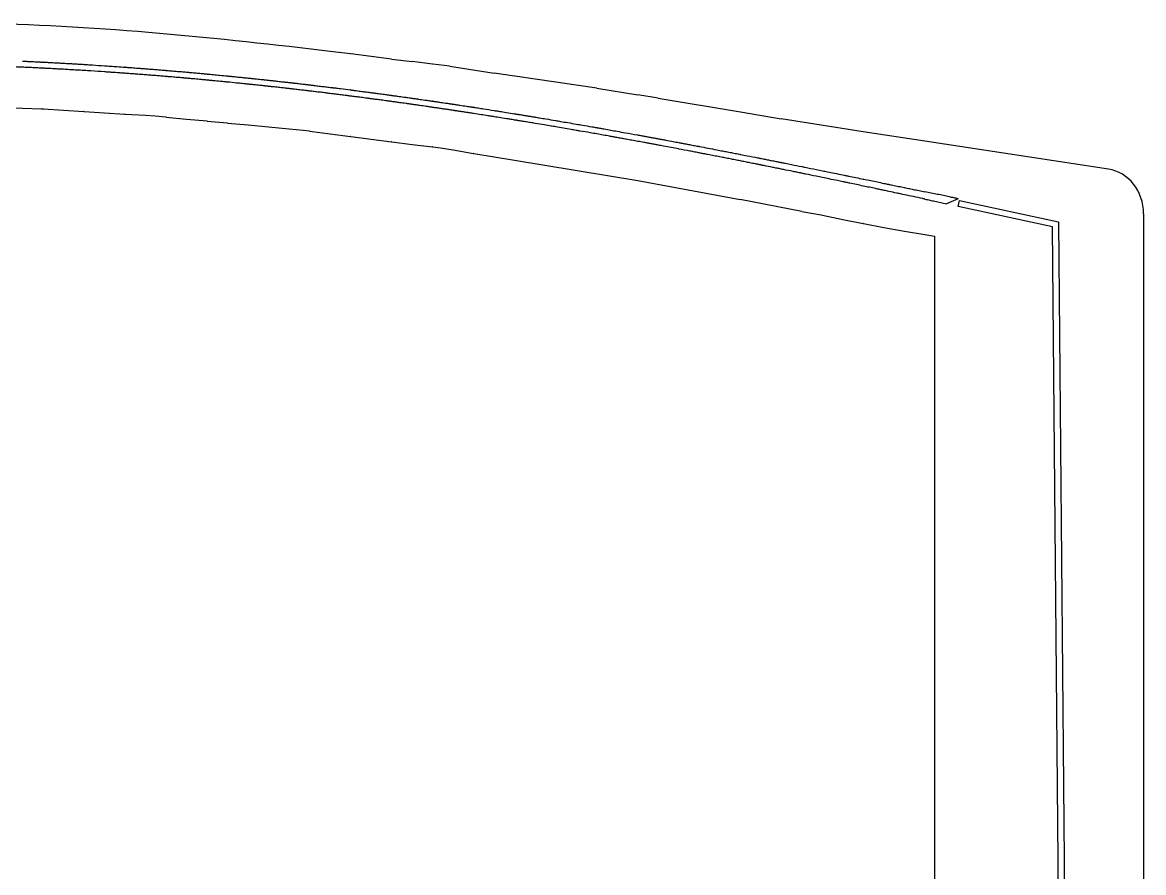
# Model space of a CAD drawing. Header units: millimetres. Extents: x 404 to 2430, y 164 to 1322.
# Drawn here: x 1879 to 2430, y 873 to 1291 of the extents above; entities that cross this region are included whole.
import ezdxf

# ---------------------------------------------------------------- set-up
doc = ezdxf.new("R2010")
doc.units = ezdxf.units.MM
doc.linetypes.add('K5LT_BASIC', pattern=[0])
doc.layers.add('Engraving', color=7, linetype='Continuous')

msp = doc.modelspace()

# ---------------------------------------------------------------- linework, layer by layer
at = {"color": 150, "linetype": 'K5LT_BASIC', "lineweight": 25, "true_color": 0x0080ff}
for p, q in [((2030.35, 1276.51), (2010.2, 1278.85)), ((2040.37, 1275.23), (2030.35, 1276.51)), ((2040.42, 1275.23), (2040.37, 1275.23)), ((2050.45, 1273.97), (2040.42, 1275.23)), ((2050.49, 1273.97), (2050.45, 1273.97)), ((2060.52, 1272.72), (2050.49, 1273.97)), ((2060.52, 1272.72), (2070.64, 1271.5)), ((2080.66, 1270.3), (2070.64, 1271.5)), ((2080.71, 1270.3), (2080.66, 1270.3)), ((2089.05, 1269.32), (2080.71, 1270.3)), ((2089.05, 1269.32), (2110.92, 1265.85)), ((2120.95, 1264.31), (2110.92, 1265.85)), ((2121, 1264.3), (2120.95, 1264.31)), ((2131.02, 1262.8), (2121, 1264.3)), ((2131.07, 1262.79), (2131.02, 1262.8)), ((2141.1, 1261.32), (2131.07, 1262.79)), ((2141.14, 1261.32), (2141.1, 1261.32)), ((2151.17, 1259.89), (2141.14, 1261.32)), ((2151.21, 1259.89), (2151.17, 1259.89)), ((2161.24, 1258.49), (2151.21, 1259.89)), ((2161.24, 1258.49), (2181.43, 1255.17)), ((2191.46, 1253.49), (2181.43, 1255.17)), ((2191.46, 1253.49), (2231.79, 1246.83)), ((1869.19, 1249.05), (1879.22, 1248.7)), ((1879.26, 1248.7), (1879.22, 1248.7)), ((1879.26, 1248.7), (1888.62, 1248.37)), ((1888.62, 1248.37), (1889.29, 1248.33)), ((1889.34, 1248.32), (1889.29, 1248.33)), ((1889.34, 1248.32), (1899.36, 1247.68)), ((1899.41, 1247.68), (1899.36, 1247.68)), ((1899.41, 1247.68), (1909.44, 1247.04)), ((1909.48, 1247.03), (1909.44, 1247.04)), ((1909.48, 1247.03), (1919.51, 1246.4)), ((1919.55, 1246.39), (1919.51, 1246.4)), ((1919.55, 1246.39), (1929.58, 1245.76)), ((1929.63, 1245.75), (1929.58, 1245.76)), ((1929.63, 1245.75), (1939.65, 1245.13)), ((1939.7, 1245.12), (1939.65, 1245.13)), ((1939.7, 1245.12), (1944.42, 1244.83)), ((1944.42, 1244.83), (1949.72, 1244.3)), ((2231.79, 1246.83), (2251.89, 1243.39)), ((1949.77, 1244.29), (1949.72, 1244.3)), ((1949.77, 1244.29), (1959.8, 1243.31)), ((1959.84, 1243.3), (1959.8, 1243.31)), ((1959.84, 1243.3), (1969.87, 1242.33)), ((1969.91, 1242.32), (1969.87, 1242.33)), ((1969.91, 1242.32), (1979.94, 1241.35)), ((1979.99, 1241.34), (1979.94, 1241.35)), ((1979.99, 1241.34), (1990.01, 1240.39)), ((1990.06, 1240.38), (1990.01, 1240.39)), ((1990.06, 1240.38), (2000.09, 1239.43)), ((2000.13, 1239.42), (2000.09, 1239.43)), ((2000.13, 1239.42), (2010.16, 1238.49)), ((2292.18, 1236.93), (2251.89, 1243.39)), ((2010.2, 1238.48), (2010.16, 1238.49)), ((2010.2, 1238.48), (2017.01, 1237.85)), ((2017.01, 1237.85), (2020.23, 1237.42)), ((2020.28, 1237.4), (2020.23, 1237.42)), ((2020.28, 1237.4), (2030.3, 1236.07)), ((2030.35, 1236.06), (2030.3, 1236.07)), ((2030.35, 1236.06), (2040.37, 1234.74)), ((2040.42, 1234.73), (2040.37, 1234.74)), ((2040.42, 1234.73), (2050.45, 1233.43)), ((2050.49, 1233.42), (2050.45, 1233.43)), ((2050.49, 1233.42), (2060.52, 1232.14)), ((2322.44, 1232.35), (2292.18, 1236.93)), ((2060.56, 1232.13), (2060.52, 1232.14)), ((2060.56, 1232.13), (2070.59, 1230.87)), ((2070.64, 1230.86), (2070.59, 1230.87)), ((2070.64, 1230.86), (2080.66, 1229.63)), ((2080.71, 1229.62), (2080.66, 1229.63)), ((2080.71, 1229.62), (2084.48, 1229.16)), ((2084.48, 1229.16), (2090.74, 1228.1)), ((2090.78, 1228.09), (2090.74, 1228.1)), ((2090.78, 1228.09), (2100.81, 1226.42)), ((2412.53, 1218.67), (2322.44, 1232.35)), ((2100.85, 1226.41), (2100.81, 1226.42)), ((2100.85, 1226.41), (2110.88, 1224.78)), ((2110.92, 1224.77), (2110.88, 1224.78)), ((2110.92, 1224.77), (2120.95, 1223.17)), ((2120.95, 1223.17), (2181.38, 1213.16)), ((2181.38, 1213.16), (2231.75, 1203.8)), ((2262.01, 1197.92), (2231.75, 1203.8)), ((2262.01, 1197.92), (2271.4, 1196.27)), ((2271.4, 1196.27), (2272.12, 1196.1)), ((2272.17, 1196.09), (2282.11, 1193.97)), ((2429.8, 1196.79), (2429.8, 1195.38)), ((2429.8, 1195.38), (2429.8, 184.84)), ((2282.15, 1193.95), (2292.18, 1191.94)), ((2292.22, 1191.92), (2302.25, 1190.02)), ((2302.3, 1190.01), (2312.32, 1188.23)), ((2312.37, 1188.22), (2322.39, 1186.56)), ((2322.44, 1186.55), (2327.13, 1185.83)), ((2327.13, 1185.83), (2327.13, 208.83))]:
    msp.add_line(p, q, dxfattribs=at)
msp.add_ellipse((2409.8, 1196.79), major_axis=(0, -22.09), ratio=0.905505, start_param=1.570796, end_param=3.004987, dxfattribs=at)
for points in [[(2010.2, 1278.85), (1954.04, 1285.12), (1896.53, 1290.73), (1839.36, 1290.12)], [(2272.17, 1196.09), (2272.16, 1196.09), (2272.14, 1196.1), (2272.13, 1196.1), (2272.12, 1196.1)], [(2282.15, 1193.95), (2282.14, 1193.96), (2282.13, 1193.96), (2282.11, 1193.97), (2282.11, 1193.97)], [(2292.22, 1191.92), (2292.22, 1191.92), (2292.2, 1191.93), (2292.19, 1191.94), (2292.18, 1191.94)], [(2302.3, 1190.01), (2302.29, 1190.01), (2302.27, 1190.02), (2302.26, 1190.02), (2302.25, 1190.02)], [(2312.37, 1188.22), (2312.36, 1188.22), (2312.35, 1188.22), (2312.33, 1188.23), (2312.32, 1188.23)], [(2322.44, 1186.55), (2322.43, 1186.55), (2322.42, 1186.55), (2322.4, 1186.56), (2322.39, 1186.56)]]:
    msp.add_open_spline(points, degree=3, dxfattribs=at)
for points, knots in [([(2272.17, 1217.86), (2272.16, 1217.86), (2272.15, 1217.86), (2272.14, 1217.87), (2272.13, 1217.87), (2272.12, 1217.88)], [0, 0, 0, 0, 0.246784, 0.493567, 1, 1, 1, 1]), ([(2282.15, 1215.83), (2282.15, 1215.83), (2282.14, 1215.83), (2282.12, 1215.84), (2282.11, 1215.84), (2282.11, 1215.84)], [0, 0, 0, 0, 0.246575, 0.493149, 1, 1, 1, 1])]:
    msp.add_open_spline(points, degree=3, knots=knots, dxfattribs=at)
at = {"layer": 'Engraving', "color": 150, "linetype": 'K5LT_BASIC', "lineweight": 25, "true_color": 0x0080ff}
for p, q in [((1879.26, 1271.72), (1879.22, 1271.73)), ((1879.26, 1268.72), (1879.22, 1268.72)), ((1889.34, 1271.24), (1889.29, 1271.24)), ((1889.29, 1268.24), (1889.34, 1268.24)), ((1899.41, 1270.7), (1899.36, 1270.71)), ((1899.36, 1267.7), (1899.41, 1267.7)), ((1909.48, 1270.11), (1909.44, 1270.12)), ((1909.48, 1267.1), (1909.44, 1267.11)), ((1919.55, 1269.46), (1919.51, 1269.47)), ((1919.51, 1266.46), (1919.55, 1266.46)), ((1929.63, 1268.76), (1929.58, 1268.77)), ((1939.7, 1268), (1939.65, 1268.01)), ((1949.77, 1267.19), (1949.72, 1267.2)), ((1929.58, 1265.76), (1929.63, 1265.75)), ((1939.65, 1265), (1939.7, 1264.99)), ((1949.72, 1264.19), (1949.77, 1264.18)), ((1959.84, 1266.33), (1959.8, 1266.34)), ((1959.8, 1263.32), (1959.84, 1263.32)), ((1969.91, 1265.41), (1969.87, 1265.42)), ((1969.87, 1262.41), (1969.91, 1262.4)), ((1979.99, 1264.44), (1979.94, 1264.45)), ((1979.99, 1261.43), (1979.94, 1261.44)), ((1990.06, 1263.42), (1990.01, 1263.43)), ((2000.13, 1262.35), (2000.09, 1262.36)), ((2010.2, 1261.23), (2010.16, 1261.24)), ((1990.06, 1260.4), (1990.01, 1260.41)), ((2000.13, 1259.33), (2000.09, 1259.34)), ((2010.2, 1258.21), (2010.16, 1258.22)), ((2020.28, 1260.06), (2020.23, 1260.07)), ((2020.28, 1257.04), (2020.23, 1257.05)), ((2030.35, 1258.85), (2030.3, 1258.86)), ((2030.35, 1255.82), (2030.3, 1255.83)), ((2040.42, 1257.58), (2040.37, 1257.59)), ((2050.49, 1256.27), (2050.45, 1256.28)), ((2040.42, 1254.55), (2040.37, 1254.56)), ((2050.49, 1253.23), (2050.45, 1253.25)), ((2060.56, 1254.91), (2060.52, 1254.92)), ((2060.56, 1251.87), (2060.52, 1251.89)), ((2070.64, 1253.51), (2070.59, 1253.52)), ((2070.64, 1250.47), (2070.59, 1250.48)), ((2080.71, 1252.07), (2080.66, 1252.08)), ((2090.78, 1250.58), (2090.74, 1250.59)), ((2080.71, 1249.02), (2080.66, 1249.03)), ((2090.78, 1247.52), (2090.74, 1247.54)), ((2100.85, 1249.05), (2100.81, 1249.06)), ((2100.85, 1245.99), (2100.81, 1246)), ((2110.92, 1247.48), (2110.88, 1247.49)), ((2110.92, 1244.41), (2110.88, 1244.43)), ((2121, 1245.87), (2120.95, 1245.88)), ((2121, 1242.8), (2120.95, 1242.81)), ((2131.02, 1244.23), (2131.07, 1244.22)), ((2131.07, 1241.14), (2131.02, 1241.16)), ((2141.14, 1242.53), (2141.1, 1242.55)), ((2141.14, 1239.45), (2141.1, 1239.46)), ((2151.21, 1240.81), (2151.17, 1240.83)), ((2161.29, 1239.06), (2161.24, 1239.07)), ((2151.21, 1237.72), (2151.17, 1237.74)), ((2161.29, 1235.96), (2161.24, 1235.97)), ((2171.36, 1237.27), (2171.31, 1237.28)), ((2171.36, 1234.16), (2171.31, 1234.17)), ((2181.43, 1235.45), (2181.38, 1235.46)), ((2191.5, 1233.6), (2191.46, 1233.61)), ((2181.43, 1232.33), (2181.38, 1232.34)), ((2191.5, 1230.46), (2191.46, 1230.48)), ((2201.57, 1231.71), (2201.53, 1231.73)), ((2201.57, 1228.57), (2201.53, 1228.58)), ((2211.65, 1229.81), (2211.6, 1229.82)), ((2221.72, 1227.87), (2221.67, 1227.89)), ((2211.65, 1226.65), (2211.6, 1226.66)), ((2221.72, 1224.69), (2221.67, 1224.71)), ((2231.79, 1225.92), (2231.75, 1225.93)), ((2231.79, 1222.72), (2231.75, 1222.73)), ((2241.86, 1223.93), (2241.82, 1223.95)), ((2241.86, 1220.71), (2241.82, 1220.73)), ((2251.93, 1221.93), (2251.89, 1221.95)), ((2251.93, 1218.69), (2251.89, 1218.71)), ((2262.01, 1219.91), (2261.96, 1219.93)), ((2262.01, 1216.64), (2261.96, 1216.66)), ((2272.17, 1214.55), (2272.12, 1214.57)), ((2282.15, 1212.48), (2282.11, 1212.5)), ((2292.22, 1210.38), (2292.18, 1210.39)), ((2302.3, 1208.25), (2302.25, 1208.27)), ((2312.37, 1206.12), (2312.32, 1206.14)), ((2322.44, 1203.97), (2322.39, 1203.98)), ((2338.78, 1204.12), (2333.04, 1201.69)), ((2338.75, 1200.38), (2339.38, 1203.31)), ((2385.01, 1190.41), (2338.75, 1200.38)), ((2339.38, 1203.31), (2387.99, 1192.84)), ((2394.19, 184.16), (2385.01, 1190.41)), ((2387.99, 1192.84), (2397.22, 181.02))]:
    msp.add_line(p, q, dxfattribs=at)
for points, knots in [([(1879.22, 1268.72), (1878.8, 1268.74), (1877.97, 1268.78), (1876.3, 1268.85), (1874.62, 1268.92), (1872.95, 1268.99), (1871.7, 1269.04), (1870.45, 1269.09), (1869.61, 1269.12), (1869.19, 1269.14)], [0, 0, 0, 0, 0.0584367, 0.1168734, 0.2337468, 0.2921834, 0.3506201, 0.4090568, 0.4674935, 0.4674935, 0.4674935, 0.4674935]), ([(1879.26, 1271.72), (1879.36, 1271.72), (1879.56, 1271.71), (1879.87, 1271.69), (1880.17, 1271.68), (1880.47, 1271.67), (1880.77, 1271.65), (1881.17, 1271.64), (1881.88, 1271.6), (1882.88, 1271.56), (1884.56, 1271.48), (1886.05, 1271.41), (1887.35, 1271.34), (1887.99, 1271.31), (1888.64, 1271.28), (1889.07, 1271.26), (1889.29, 1271.24)], [0, 0, 0, 0, 0.0116807, 0.0233615, 0.0350422, 0.046723, 0.0584037, 0.0700845, 0.093446, 0.1401689, 0.1868919, 0.2871201, 0.3121772, 0.3372343, 0.3622913, 0.3873484, 0.3873484, 0.3873484, 0.3873484]), ([(1889.34, 1271.24), (1889.5, 1271.23), (1889.83, 1271.22), (1890.33, 1271.19), (1890.83, 1271.16), (1891.5, 1271.13), (1892.33, 1271.09), (1894, 1271), (1895.59, 1270.92), (1897.1, 1270.83), (1897.86, 1270.79), (1898.61, 1270.75), (1899.11, 1270.72), (1899.36, 1270.71)], [0, 0, 0, 0, 0.0194931, 0.0389862, 0.0584793, 0.0779724, 0.1169586, 0.1559448, 0.273735, 0.3031825, 0.3326301, 0.3620776, 0.3915252, 0.3915252, 0.3915252, 0.3915252]), ([(1899.36, 1267.7), (1899.2, 1267.71), (1898.89, 1267.73), (1898.41, 1267.76), (1897.93, 1267.78), (1897.3, 1267.82), (1896.5, 1267.86), (1895.35, 1267.92), (1894, 1268), (1892.44, 1268.08), (1891.15, 1268.14), (1890.11, 1268.2), (1889.59, 1268.22), (1889.34, 1268.24)], [0, 0, 0, 0, 0.0187158, 0.0374316, 0.0561474, 0.0748632, 0.1122947, 0.1497263, 0.2106968, 0.2716674, 0.3326379, 0.3631232, 0.3936084, 0.3936084, 0.3936084, 0.3936084]), ([(1899.41, 1270.7), (1900.35, 1270.65), (1902.01, 1270.56), (1904.37, 1270.42), (1906.77, 1270.28), (1908.46, 1270.18), (1909.44, 1270.12)], [0, 0, 0, 0, 0.1038675, 0.1817681, 0.2596687, 0.367304, 0.367304, 0.367304, 0.367304]), ([(1909.44, 1267.11), (1908.87, 1267.15), (1907.44, 1267.23), (1905.06, 1267.37), (1902.29, 1267.54), (1900.37, 1267.64), (1899.41, 1267.7)], [0, 0, 0, 0, 0.0629177, 0.1572942, 0.2632937, 0.3692933, 0.3692933, 0.3692933, 0.3692933]), ([(1909.48, 1270.11), (1910.04, 1270.08), (1911.45, 1269.99), (1914.79, 1269.78), (1917.57, 1269.6), (1919.51, 1269.47)], [0, 0, 0, 0, 0.0671499, 0.1678748, 0.3996311, 0.3996311, 0.3996311, 0.3996311]), ([(1919.51, 1266.46), (1917.3, 1266.61), (1913.96, 1266.83), (1910.62, 1267.04), (1909.48, 1267.1)], [0, 0, 0, 0, 0.2462573, 0.373133, 0.373133, 0.373133, 0.373133]), ([(1919.55, 1269.46), (1919.73, 1269.45), (1920.18, 1269.42), (1921.16, 1269.35), (1923.04, 1269.23), (1925.94, 1269.03), (1928.29, 1268.86), (1929.58, 1268.77)], [0, 0, 0, 0, 0.0215908, 0.0539771, 0.1187497, 0.2482947, 0.4036168, 0.4036168, 0.4036168, 0.4036168]), ([(1929.58, 1265.76), (1929.32, 1265.78), (1928.81, 1265.81), (1928.05, 1265.87), (1927.28, 1265.92), (1926.26, 1266), (1924.99, 1266.08), (1923.31, 1266.2), (1921.5, 1266.32), (1920.2, 1266.41), (1919.55, 1266.46)], [0, 0, 0, 0, 0.028789, 0.0575781, 0.0863671, 0.1151562, 0.1727342, 0.2303123, 0.3036014, 0.3768905, 0.3768905, 0.3768905, 0.3768905]), ([(1929.63, 1268.76), (1929.89, 1268.74), (1930.43, 1268.7), (1931.24, 1268.64), (1932.06, 1268.58), (1933.14, 1268.5), (1934.49, 1268.4), (1936.16, 1268.28), (1937.88, 1268.15), (1939.06, 1268.06), (1939.65, 1268.01)], [0, 0, 0, 0, 0.0329241, 0.0658482, 0.0987723, 0.1316964, 0.1975447, 0.2633929, 0.3354642, 0.4075354, 0.4075354, 0.4075354, 0.4075354]), ([(1939.7, 1268), (1940.11, 1267.97), (1940.95, 1267.91), (1942.2, 1267.81), (1943.46, 1267.71), (1945.13, 1267.58), (1946.8, 1267.44), (1948.47, 1267.3), (1949.31, 1267.23), (1949.72, 1267.2)], [0, 0, 0, 0, 0.0477479, 0.0954959, 0.1432438, 0.1909917, 0.2864876, 0.3342355, 0.3819834, 0.3819834, 0.3819834, 0.3819834]), ([(1949.77, 1267.19), (1950.19, 1267.16), (1951.02, 1267.09), (1952.7, 1266.95), (1954.78, 1266.77), (1956.87, 1266.59), (1958.54, 1266.45), (1959.38, 1266.37), (1959.8, 1266.34)], [0, 0, 0, 0, 0.0444692, 0.0889384, 0.1778768, 0.2668152, 0.3112844, 0.3557536, 0.3557536, 0.3557536, 0.3557536]), ([(1939.65, 1265), (1939.23, 1265.03), (1938.4, 1265.1), (1936.73, 1265.23), (1935.06, 1265.35), (1933.39, 1265.48), (1932.13, 1265.57), (1930.88, 1265.66), (1930.04, 1265.72), (1929.63, 1265.75)], [0, 0, 0, 0, 0.0475732, 0.0951464, 0.1902928, 0.237866, 0.2854392, 0.3330124, 0.3805857, 0.3805857, 0.3805857, 0.3805857]), ([(1949.72, 1264.19), (1949.31, 1264.22), (1948.47, 1264.29), (1946.8, 1264.43), (1945.13, 1264.56), (1943.46, 1264.7), (1942.2, 1264.8), (1940.95, 1264.9), (1940.11, 1264.96), (1939.7, 1264.99)], [0, 0, 0, 0, 0.0480226, 0.0960452, 0.1920903, 0.2401129, 0.2881355, 0.3361581, 0.3841807, 0.3841807, 0.3841807, 0.3841807]), ([(1959.8, 1263.32), (1959.62, 1263.34), (1959.26, 1263.37), (1958.72, 1263.42), (1958.18, 1263.47), (1957.46, 1263.53), (1956.56, 1263.61), (1955.37, 1263.71), (1954.06, 1263.82), (1952.87, 1263.92), (1951.91, 1264), (1951.2, 1264.06), (1950.48, 1264.12), (1950.01, 1264.16), (1949.77, 1264.18)], [0, 0, 0, 0, 0.0192362, 0.0384724, 0.0577086, 0.0769448, 0.1154172, 0.1538896, 0.2048753, 0.255861, 0.2813538, 0.3068466, 0.3323395, 0.3578323, 0.3578323, 0.3578323, 0.3578323]), ([(1959.84, 1266.33), (1960.06, 1266.31), (1960.51, 1266.27), (1961.17, 1266.21), (1961.84, 1266.15), (1962.73, 1266.07), (1963.84, 1265.97), (1965.51, 1265.82), (1966.93, 1265.69), (1968.11, 1265.58), (1968.69, 1265.53), (1969.28, 1265.47), (1969.67, 1265.44), (1969.87, 1265.42)], [0, 0, 0, 0, 0.0238221, 0.0476442, 0.0714662, 0.0952883, 0.1429325, 0.1905766, 0.2747045, 0.2957364, 0.3167684, 0.3378003, 0.3588323, 0.3588323, 0.3588323, 0.3588323]), ([(1969.87, 1262.41), (1969.72, 1262.42), (1969.41, 1262.45), (1968.96, 1262.49), (1968.5, 1262.53), (1967.89, 1262.59), (1967.13, 1262.66), (1965.99, 1262.76), (1964.62, 1262.89), (1963.29, 1263.01), (1962.23, 1263.1), (1961.43, 1263.17), (1960.64, 1263.25), (1960.11, 1263.29), (1959.84, 1263.32)], [0, 0, 0, 0, 0.0164415, 0.032883, 0.0493245, 0.0657659, 0.0986489, 0.1315319, 0.1888897, 0.2462475, 0.2749264, 0.3036053, 0.3322842, 0.3609631, 0.3609631, 0.3609631, 0.3609631]), ([(1969.91, 1265.41), (1969.98, 1265.41), (1970.11, 1265.39), (1970.36, 1265.37), (1970.81, 1265.33), (1971.71, 1265.24), (1973.51, 1265.07), (1976.34, 1264.8), (1978.66, 1264.58), (1979.94, 1264.45)], [0, 0, 0, 0, 0.0063719, 0.0127439, 0.0254878, 0.0509756, 0.1019511, 0.2039023, 0.3316326, 0.3316326, 0.3316326, 0.3316326]), ([(1979.94, 1261.44), (1979.79, 1261.45), (1979.49, 1261.48), (1979.04, 1261.52), (1978.59, 1261.57), (1977.99, 1261.63), (1977.25, 1261.7), (1976.11, 1261.81), (1974.74, 1261.94), (1973.4, 1262.07), (1972.33, 1262.17), (1971.52, 1262.25), (1970.72, 1262.32), (1970.18, 1262.37), (1969.91, 1262.4)], [0, 0, 0, 0, 0.016315, 0.0326299, 0.0489449, 0.0652599, 0.0978898, 0.1305197, 0.1888847, 0.2472496, 0.2764321, 0.3056146, 0.334797, 0.3639795, 0.3639795, 0.3639795, 0.3639795]), ([(1979.99, 1264.44), (1980.17, 1264.42), (1980.55, 1264.39), (1981.12, 1264.33), (1981.69, 1264.28), (1982.45, 1264.2), (1983.4, 1264.11), (1985.07, 1263.94), (1986.59, 1263.78), (1987.96, 1263.64), (1988.64, 1263.57), (1989.33, 1263.5), (1989.78, 1263.46), (1990.01, 1263.43)], [0, 0, 0, 0, 0.0206848, 0.0413695, 0.0620543, 0.082739, 0.1241085, 0.165478, 0.2650794, 0.2899797, 0.31488, 0.3397804, 0.3646807, 0.3646807, 0.3646807, 0.3646807]), ([(1990.01, 1260.41), (1989.9, 1260.43), (1989.66, 1260.45), (1989.19, 1260.5), (1988.37, 1260.58), (1986.72, 1260.75), (1983.85, 1261.04), (1981.45, 1261.28), (1979.99, 1261.43)], [0, 0, 0, 0, 0.0118278, 0.0236557, 0.0473114, 0.0946227, 0.1892455, 0.3363017, 0.3363017, 0.3363017, 0.3363017]), ([(1990.06, 1263.42), (1990.23, 1263.41), (1990.58, 1263.37), (1991.1, 1263.32), (1991.63, 1263.26), (1992.33, 1263.19), (1993.2, 1263.1), (1994.87, 1262.92), (1996.44, 1262.76), (1997.9, 1262.6), (1998.63, 1262.52), (1999.36, 1262.44), (1999.84, 1262.39), (2000.09, 1262.36)], [0, 0, 0, 0, 0.019194, 0.038388, 0.057582, 0.076776, 0.1151639, 0.1535519, 0.2605086, 0.2872478, 0.3139869, 0.3407261, 0.3674653, 0.3674653, 0.3674653, 0.3674653]), ([(2000.13, 1262.35), (2000.32, 1262.33), (2000.69, 1262.29), (2001.25, 1262.23), (2001.81, 1262.17), (2002.55, 1262.09), (2003.49, 1261.99), (2004.7, 1261.86), (2005.99, 1261.71), (2007.15, 1261.58), (2008.08, 1261.48), (2008.77, 1261.4), (2009.46, 1261.32), (2009.93, 1261.27), (2010.16, 1261.24)], [0, 0, 0, 0, 0.0223607, 0.0447213, 0.067082, 0.0894426, 0.134164, 0.1788853, 0.2344104, 0.2899356, 0.3176982, 0.3454608, 0.3732234, 0.400986, 0.400986, 0.400986, 0.400986]), ([(2010.2, 1261.23), (2010.4, 1261.21), (2010.79, 1261.17), (2011.38, 1261.1), (2011.97, 1261.03), (2012.76, 1260.94), (2013.75, 1260.83), (2014.97, 1260.69), (2016.25, 1260.54), (2017.36, 1260.41), (2018.24, 1260.31), (2018.9, 1260.23), (2019.57, 1260.15), (2020.01, 1260.1), (2020.23, 1260.07)], [0, 0, 0, 0, 0.0237683, 0.0475366, 0.0713049, 0.0950733, 0.1426099, 0.1901465, 0.2435549, 0.2969633, 0.3236675, 0.3503717, 0.3770759, 0.4037801, 0.4037801, 0.4037801, 0.4037801]), ([(2000.09, 1259.34), (1999.91, 1259.36), (1999.56, 1259.4), (1999.03, 1259.46), (1998.5, 1259.51), (1997.79, 1259.59), (1996.91, 1259.69), (1995.72, 1259.81), (1994.4, 1259.95), (1993.2, 1260.08), (1992.23, 1260.18), (1991.51, 1260.26), (1990.78, 1260.33), (1990.3, 1260.38), (1990.06, 1260.4)], [0, 0, 0, 0, 0.0195319, 0.0390638, 0.0585957, 0.0781276, 0.1171914, 0.1562552, 0.2096314, 0.2630077, 0.2896958, 0.3163839, 0.343072, 0.3697602, 0.3697602, 0.3697602, 0.3697602]), ([(2010.16, 1258.22), (2009.97, 1258.24), (2009.59, 1258.28), (2009.03, 1258.35), (2008.46, 1258.41), (2007.71, 1258.5), (2006.77, 1258.6), (2005.56, 1258.74), (2004.26, 1258.88), (2003.12, 1259.01), (2002.2, 1259.11), (2001.51, 1259.18), (2000.82, 1259.26), (2000.36, 1259.31), (2000.13, 1259.33)], [0, 0, 0, 0, 0.0227343, 0.0454686, 0.0682029, 0.0909373, 0.1364059, 0.1818745, 0.2372895, 0.2927044, 0.3204119, 0.3481194, 0.3758269, 0.4035344, 0.4035344, 0.4035344, 0.4035344]), ([(2020.23, 1257.05), (2020.03, 1257.07), (2019.63, 1257.12), (2019.04, 1257.19), (2018.44, 1257.26), (2017.65, 1257.35), (2016.66, 1257.47), (2015.42, 1257.61), (2014.15, 1257.76), (2013.05, 1257.89), (2012.18, 1257.99), (2011.52, 1258.06), (2010.86, 1258.14), (2010.42, 1258.19), (2010.2, 1258.21)], [0, 0, 0, 0, 0.0241454, 0.0482907, 0.0724361, 0.0965815, 0.1448722, 0.193163, 0.2464704, 0.2997778, 0.3264315, 0.3530853, 0.379739, 0.4063927, 0.4063927, 0.4063927, 0.4063927]), ([(2020.28, 1260.06), (2020.5, 1260.04), (2020.95, 1259.98), (2021.62, 1259.91), (2022.3, 1259.83), (2023.19, 1259.72), (2024.32, 1259.59), (2025.99, 1259.38), (2027.98, 1259.14), (2029.53, 1258.95), (2030.3, 1258.86)], [0, 0, 0, 0, 0.0293914, 0.0587827, 0.0881741, 0.1175654, 0.1763482, 0.2351309, 0.3364023, 0.4376738, 0.4376738, 0.4376738, 0.4376738]), ([(2030.3, 1255.83), (2030.07, 1255.86), (2029.62, 1255.91), (2028.94, 1256), (2028.26, 1256.08), (2027.35, 1256.19), (2026.22, 1256.33), (2024.55, 1256.53), (2022.56, 1256.77), (2021.04, 1256.95), (2020.28, 1257.04)], [0, 0, 0, 0, 0.0299355, 0.0598709, 0.0898064, 0.1197418, 0.1796128, 0.2394837, 0.3400504, 0.440617, 0.440617, 0.440617, 0.440617]), ([(2030.35, 1258.85), (2030.45, 1258.83), (2030.66, 1258.81), (2030.98, 1258.77), (2031.3, 1258.73), (2031.72, 1258.68), (2032.25, 1258.61), (2033.1, 1258.51), (2034.15, 1258.38), (2036.65, 1258.07), (2038.72, 1257.8), (2040.37, 1257.59)], [0, 0, 0, 0, 0.0119396, 0.0238793, 0.0358189, 0.0477586, 0.0716379, 0.0955172, 0.1432758, 0.1910344, 0.3775509, 0.3775509, 0.3775509, 0.3775509]), ([(2040.37, 1254.56), (2040.15, 1254.59), (2039.7, 1254.65), (2039.03, 1254.73), (2038.37, 1254.82), (2037.47, 1254.93), (2036.36, 1255.07), (2034.69, 1255.28), (2032.68, 1255.53), (2031.13, 1255.72), (2030.35, 1255.82)], [0, 0, 0, 0, 0.0296267, 0.0592533, 0.08888, 0.1185067, 0.17776, 0.2370134, 0.3402393, 0.4434652, 0.4434652, 0.4434652, 0.4434652]), ([(2040.42, 1257.58), (2040.65, 1257.55), (2041.11, 1257.49), (2041.81, 1257.41), (2042.5, 1257.32), (2043.43, 1257.2), (2044.58, 1257.05), (2046.25, 1256.83), (2048.21, 1256.58), (2049.7, 1256.38), (2050.45, 1256.28)], [0, 0, 0, 0, 0.0306552, 0.0613105, 0.0919657, 0.122621, 0.1839315, 0.245242, 0.344173, 0.4431039, 0.4431039, 0.4431039, 0.4431039]), ([(2050.49, 1256.27), (2050.73, 1256.24), (2051.21, 1256.18), (2051.93, 1256.08), (2052.66, 1255.99), (2053.62, 1255.86), (2054.82, 1255.7), (2056.49, 1255.47), (2058.39, 1255.22), (2059.81, 1255.02), (2060.52, 1254.92)], [0, 0, 0, 0, 0.0320687, 0.0641375, 0.0962062, 0.1282749, 0.1924124, 0.2565498, 0.3510981, 0.4456463, 0.4456463, 0.4456463, 0.4456463]), ([(2050.45, 1253.25), (2050.21, 1253.28), (2049.75, 1253.34), (2049.05, 1253.43), (2048.35, 1253.52), (2047.42, 1253.65), (2046.25, 1253.8), (2044.58, 1254.02), (2042.64, 1254.27), (2041.16, 1254.46), (2040.42, 1254.55)], [0, 0, 0, 0, 0.0311199, 0.0622398, 0.0933597, 0.1244796, 0.1867193, 0.2489591, 0.34758, 0.4462008, 0.4462008, 0.4462008, 0.4462008]), ([(2060.52, 1251.89), (2060.28, 1251.92), (2059.79, 1251.99), (2059.07, 1252.08), (2058.34, 1252.18), (2057.37, 1252.32), (2056.16, 1252.48), (2054.49, 1252.7), (2052.6, 1252.96), (2051.19, 1253.14), (2050.49, 1253.23)], [0, 0, 0, 0, 0.0325351, 0.0650702, 0.0976053, 0.1301404, 0.1952107, 0.2602809, 0.3545452, 0.4488095, 0.4488095, 0.4488095, 0.4488095]), ([(2060.56, 1254.91), (2060.81, 1254.88), (2061.31, 1254.81), (2062.05, 1254.71), (2062.8, 1254.61), (2063.79, 1254.47), (2065.03, 1254.3), (2066.71, 1254.07), (2068.56, 1253.81), (2069.91, 1253.62), (2070.59, 1253.52)], [0, 0, 0, 0, 0.0332887, 0.0665773, 0.099866, 0.1331547, 0.199732, 0.2663094, 0.3571861, 0.4480628, 0.4480628, 0.4480628, 0.4480628]), ([(2070.59, 1250.48), (2070.34, 1250.52), (2069.84, 1250.59), (2069.09, 1250.69), (2068.34, 1250.8), (2067.34, 1250.94), (2066.09, 1251.11), (2064.42, 1251.35), (2062.58, 1251.6), (2061.24, 1251.78), (2060.56, 1251.87)], [0, 0, 0, 0, 0.0337555, 0.0675109, 0.1012664, 0.1350218, 0.2025328, 0.2700437, 0.3606689, 0.4512941, 0.4512941, 0.4512941, 0.4512941]), ([(2070.64, 1253.51), (2070.89, 1253.48), (2071.4, 1253.4), (2072.17, 1253.3), (2072.95, 1253.19), (2073.97, 1253.04), (2075.26, 1252.86), (2076.93, 1252.62), (2078.73, 1252.36), (2080.02, 1252.17), (2080.66, 1252.08)], [0, 0, 0, 0, 0.034577, 0.069154, 0.1037311, 0.1383081, 0.2074621, 0.2766161, 0.3634858, 0.4503555, 0.4503555, 0.4503555, 0.4503555]), ([(2080.66, 1249.03), (2080.4, 1249.07), (2079.89, 1249.14), (2079.11, 1249.26), (2078.34, 1249.37), (2077.31, 1249.52), (2076.01, 1249.71), (2074.34, 1249.94), (2072.87, 1250.15), (2071.75, 1250.31), (2071.11, 1250.4), (2070.79, 1250.45), (2070.64, 1250.47)], [0, 0, 0, 0, 0.0350694, 0.0701387, 0.1052081, 0.1402775, 0.2104162, 0.280555, 0.3671113, 0.4103894, 0.4320285, 0.4536675, 0.4536675, 0.4536675, 0.4536675]), ([(2080.71, 1252.07), (2080.97, 1252.03), (2081.5, 1251.95), (2082.29, 1251.84), (2083.08, 1251.72), (2084.13, 1251.57), (2085.45, 1251.38), (2087.12, 1251.13), (2088.42, 1250.94), (2089.35, 1250.8), (2089.81, 1250.73), (2090.27, 1250.66), (2090.58, 1250.61), (2090.74, 1250.59)], [0, 0, 0, 0, 0.0382248, 0.0764495, 0.1146743, 0.152899, 0.2293486, 0.3057981, 0.3953213, 0.4177021, 0.4400829, 0.4624637, 0.4848445, 0.4848445, 0.4848445, 0.4848445]), ([(2090.78, 1250.58), (2091.05, 1250.54), (2091.6, 1250.46), (2092.41, 1250.33), (2093.23, 1250.21), (2094.87, 1249.97), (2096.52, 1249.72), (2098.19, 1249.46), (2098.92, 1249.35), (2099.5, 1249.26), (2099.94, 1249.2), (2100.37, 1249.13), (2100.66, 1249.08), (2100.81, 1249.06)], [0, 0, 0, 0, 0.0397003, 0.0794006, 0.119101, 0.1588013, 0.3176025, 0.3599615, 0.4023205, 0.4235, 0.4446795, 0.465859, 0.4870385, 0.4870385, 0.4870385, 0.4870385]), ([(2090.74, 1247.54), (2090.4, 1247.59), (2089.73, 1247.69), (2088.72, 1247.84), (2087.72, 1247.99), (2086.38, 1248.19), (2084.7, 1248.44), (2082.7, 1248.73), (2081.37, 1248.92), (2080.71, 1249.02)], [0, 0, 0, 0, 0.0424872, 0.0849743, 0.1274615, 0.1699486, 0.2549229, 0.3398973, 0.4233971, 0.4233971, 0.4233971, 0.4233971]), ([(2100.81, 1246), (2100.53, 1246.05), (2099.98, 1246.13), (2099.16, 1246.26), (2098.34, 1246.38), (2097.24, 1246.55), (2095.87, 1246.76), (2094.48, 1246.97), (2093.36, 1247.14), (2092.64, 1247.25), (2092.07, 1247.33), (2091.64, 1247.4), (2091.21, 1247.46), (2090.92, 1247.5), (2090.78, 1247.52)], [0, 0, 0, 0, 0.0403183, 0.0806365, 0.1209548, 0.161273, 0.2419095, 0.322546, 0.3646072, 0.4066684, 0.4276989, 0.4487295, 0.4697601, 0.4907907, 0.4907907, 0.4907907, 0.4907907]), ([(2100.85, 1249.05), (2101.14, 1249), (2101.86, 1248.89), (2103.45, 1248.65), (2106.51, 1248.18), (2109.13, 1247.77), (2110.88, 1247.49)], [0, 0, 0, 0, 0.039426, 0.098565, 0.216843, 0.4564036, 0.4564036, 0.4564036, 0.4564036]), ([(2110.88, 1244.43), (2110.69, 1244.46), (2110.23, 1244.53), (2109.21, 1244.69), (2107.27, 1245), (2104.39, 1245.45), (2102.07, 1245.8), (2100.85, 1245.99)], [0, 0, 0, 0, 0.0254746, 0.0636865, 0.1401104, 0.292958, 0.4599666, 0.4599666, 0.4599666, 0.4599666]), ([(2110.92, 1247.48), (2111.28, 1247.42), (2112.18, 1247.28), (2114.14, 1246.97), (2117.13, 1246.5), (2119.58, 1246.1), (2120.95, 1245.88)], [0, 0, 0, 0, 0.0490285, 0.1225714, 0.269657, 0.458203, 0.458203, 0.458203, 0.458203]), ([(2120.95, 1242.81), (2120.54, 1242.88), (2119.5, 1243.05), (2117.21, 1243.42), (2114.29, 1243.89), (2111.98, 1244.25), (2110.92, 1244.41)], [0, 0, 0, 0, 0.057419, 0.1435476, 0.3158047, 0.46187, 0.46187, 0.46187, 0.46187]), ([(2121, 1245.87), (2121.14, 1245.84), (2121.44, 1245.8), (2121.88, 1245.73), (2122.32, 1245.66), (2122.9, 1245.56), (2123.64, 1245.44), (2124.77, 1245.26), (2126.14, 1245.04), (2127.77, 1244.77), (2129.13, 1244.55), (2130.21, 1244.37), (2130.75, 1244.28), (2131.02, 1244.23)], [0, 0, 0, 0, 0.0216106, 0.0432211, 0.0648317, 0.0864423, 0.1296634, 0.1728846, 0.2528539, 0.3328232, 0.4127924, 0.4527771, 0.4927617, 0.4927617, 0.4927617, 0.4927617]), ([(2131.02, 1241.16), (2130.22, 1241.29), (2129.03, 1241.49), (2127.43, 1241.75), (2125.92, 1242), (2124.47, 1242.24), (2123.06, 1242.47), (2122.28, 1242.59), (2121.76, 1242.68), (2121.5, 1242.72), (2121.25, 1242.76), (2121.08, 1242.78), (2121, 1242.8)], [0, 0, 0, 0, 0.1031464, 0.1547196, 0.2062928, 0.2967248, 0.3419408, 0.3871569, 0.3980411, 0.4089253, 0.4198096, 0.4306938, 0.4306938, 0.4306938, 0.4306938]), ([(2131.07, 1244.22), (2131.76, 1244.11), (2133.51, 1243.82), (2136.85, 1243.27), (2139.49, 1242.82), (2141.1, 1242.55)], [0, 0, 0, 0, 0.1029335, 0.2573339, 0.4944064, 0.4944064, 0.4944064, 0.4944064]), ([(2141.1, 1239.46), (2140.35, 1239.59), (2138.49, 1239.91), (2135.15, 1240.47), (2132.55, 1240.9), (2131.07, 1241.14)], [0, 0, 0, 0, 0.1110637, 0.2776592, 0.4985887, 0.4985887, 0.4985887, 0.4985887]), ([(2141.14, 1242.53), (2141.94, 1242.4), (2143.93, 1242.07), (2147.27, 1241.5), (2149.82, 1241.06), (2151.17, 1240.83)], [0, 0, 0, 0, 0.1182143, 0.2955358, 0.4959733, 0.4959733, 0.4959733, 0.4959733]), ([(2151.17, 1237.74), (2150.33, 1237.88), (2148.23, 1238.25), (2144.88, 1238.82), (2142.38, 1239.24), (2141.14, 1239.45)], [0, 0, 0, 0, 0.125937, 0.3148424, 0.5002748, 0.5002748, 0.5002748, 0.5002748]), ([(2151.21, 1240.81), (2152.23, 1240.64), (2154.78, 1240.2), (2158.13, 1239.62), (2160.45, 1239.21), (2161.24, 1239.07)], [0, 0, 0, 0, 0.1618849, 0.4047122, 0.5305447, 0.5305447, 0.5305447, 0.5305447]), ([(2161.29, 1239.06), (2161.44, 1239.03), (2161.74, 1238.98), (2162.34, 1238.87), (2163.09, 1238.74), (2163.99, 1238.59), (2165.66, 1238.29), (2168.1, 1237.86), (2170.24, 1237.48), (2171.31, 1237.28)], [0, 0, 0, 0, 0.0254191, 0.0508381, 0.1016763, 0.1525144, 0.2033526, 0.3842753, 0.565198, 0.565198, 0.565198, 0.565198]), ([(2161.24, 1235.97), (2160.15, 1236.17), (2157.42, 1236.65), (2154.07, 1237.23), (2151.82, 1237.62), (2151.21, 1237.72)], [0, 0, 0, 0, 0.1751152, 0.437788, 0.5352803, 0.5352803, 0.5352803, 0.5352803]), ([(2171.31, 1234.17), (2171.16, 1234.2), (2170.85, 1234.26), (2170.23, 1234.37), (2169.46, 1234.51), (2168.53, 1234.68), (2166.86, 1234.98), (2164.44, 1235.41), (2162.34, 1235.77), (2161.29, 1235.96)], [0, 0, 0, 0, 0.026414, 0.052828, 0.1056559, 0.1584839, 0.2113118, 0.3908664, 0.570421, 0.570421, 0.570421, 0.570421]), ([(2171.36, 1237.27), (2172.67, 1237.04), (2176.02, 1236.44), (2179.36, 1235.84), (2181.38, 1235.46)], [0, 0, 0, 0, 0.2228684, 0.566538, 0.566538, 0.566538, 0.566538]), ([(2181.38, 1232.34), (2180.91, 1232.43), (2179.97, 1232.6), (2178.09, 1232.95), (2175.95, 1233.34), (2173.54, 1233.77), (2172.09, 1234.03), (2171.36, 1234.16)], [0, 0, 0, 0, 0.0806644, 0.1613287, 0.3226574, 0.4473264, 0.5719954, 0.5719954, 0.5719954, 0.5719954]), ([(2181.43, 1235.45), (2181.71, 1235.4), (2182.29, 1235.29), (2183.15, 1235.14), (2184.01, 1234.98), (2185.16, 1234.78), (2186.59, 1234.51), (2188.26, 1234.21), (2189.88, 1233.91), (2190.93, 1233.71), (2191.46, 1233.61)], [0, 0, 0, 0, 0.0486654, 0.0973308, 0.1459963, 0.1946617, 0.2919925, 0.3893234, 0.4785545, 0.5677857, 0.5677857, 0.5677857, 0.5677857]), ([(2191.5, 1233.6), (2191.81, 1233.54), (2192.42, 1233.43), (2193.64, 1233.21), (2195.78, 1232.81), (2198.51, 1232.3), (2200.63, 1231.9), (2201.53, 1231.73)], [0, 0, 0, 0, 0.0549977, 0.1099954, 0.2199908, 0.4399817, 0.602413, 0.602413, 0.602413, 0.602413]), ([(2191.46, 1230.48), (2191.16, 1230.53), (2190.58, 1230.64), (2189.71, 1230.81), (2188.83, 1230.97), (2187.67, 1231.19), (2186.21, 1231.46), (2184.54, 1231.76), (2182.94, 1232.05), (2181.93, 1232.24), (2181.43, 1232.33)], [0, 0, 0, 0, 0.0500351, 0.1000701, 0.1501052, 0.2001403, 0.3002104, 0.4002805, 0.4868334, 0.5733864, 0.5733864, 0.5733864, 0.5733864]), ([(2201.53, 1228.58), (2200.29, 1228.82), (2197.82, 1229.29), (2194.47, 1229.92), (2192.37, 1230.3), (2191.5, 1230.46)], [0, 0, 0, 0, 0.2256074, 0.4512148, 0.6085778, 0.6085778, 0.6085778, 0.6085778]), ([(2201.57, 1231.71), (2201.77, 1231.68), (2202.17, 1231.61), (2202.76, 1231.5), (2203.35, 1231.39), (2204.15, 1231.24), (2205.14, 1231.05), (2206.72, 1230.76), (2208.7, 1230.38), (2210.46, 1230.04), (2211.42, 1229.86), (2211.6, 1229.82)], [0, 0, 0, 0, 0.0297613, 0.0595227, 0.089284, 0.1190454, 0.1785681, 0.2380907, 0.3571361, 0.4761815, 0.5028861, 0.5028861, 0.5028861, 0.5028861]), ([(2211.6, 1226.66), (2211.32, 1226.72), (2210.61, 1226.85), (2209.06, 1227.16), (2206, 1227.74), (2203.36, 1228.24), (2201.57, 1228.57)], [0, 0, 0, 0, 0.0487427, 0.1218569, 0.2680851, 0.5759615, 0.5759615, 0.5759615, 0.5759615]), ([(2211.65, 1229.81), (2213.07, 1229.54), (2215.91, 1229.01), (2219.25, 1228.36), (2221.17, 1227.99), (2221.67, 1227.89)], [0, 0, 0, 0, 0.2709149, 0.5418298, 0.638098, 0.638098, 0.638098, 0.638098]), ([(2221.72, 1227.87), (2222.14, 1227.79), (2222.97, 1227.64), (2224.23, 1227.4), (2225.48, 1227.16), (2227.15, 1226.83), (2229.24, 1226.43), (2230.91, 1226.1), (2231.75, 1225.93)], [0, 0, 0, 0, 0.0798846, 0.1597692, 0.2396538, 0.3195384, 0.4793076, 0.6390769, 0.6390769, 0.6390769, 0.6390769]), ([(2221.67, 1224.71), (2221.19, 1224.81), (2220.23, 1225), (2218.3, 1225.37), (2216.15, 1225.79), (2213.77, 1226.25), (2212.35, 1226.51), (2211.65, 1226.65)], [0, 0, 0, 0, 0.0881371, 0.1762743, 0.3525485, 0.4818766, 0.6112046, 0.6112046, 0.6112046, 0.6112046]), ([(2231.75, 1222.73), (2231.33, 1222.82), (2230.49, 1222.98), (2228.82, 1223.32), (2226.74, 1223.73), (2224.23, 1224.21), (2222.55, 1224.54), (2221.72, 1224.69)], [0, 0, 0, 0, 0.080807, 0.1616139, 0.3232278, 0.4848418, 0.6464557, 0.6464557, 0.6464557, 0.6464557]), ([(2231.79, 1225.92), (2232.92, 1225.7), (2235.74, 1225.16), (2239.08, 1224.5), (2241.3, 1224.06), (2241.82, 1223.95)], [0, 0, 0, 0, 0.2045769, 0.5114422, 0.6062919, 0.6062919, 0.6062919, 0.6062919]), ([(2241.82, 1220.73), (2241.59, 1220.78), (2241.15, 1220.87), (2240.48, 1221), (2239.82, 1221.14), (2238.93, 1221.31), (2237.82, 1221.54), (2236.15, 1221.87), (2234.14, 1222.26), (2232.57, 1222.57), (2231.79, 1222.72)], [0, 0, 0, 0, 0.0408115, 0.081623, 0.1224344, 0.1632459, 0.2448689, 0.3264918, 0.470043, 0.6135942, 0.6135942, 0.6135942, 0.6135942]), ([(2241.86, 1223.93), (2242.22, 1223.87), (2242.92, 1223.73), (2243.98, 1223.52), (2245.04, 1223.32), (2246.45, 1223.04), (2248.21, 1222.69), (2250.14, 1222.3), (2251.37, 1222.06), (2251.89, 1221.95)], [0, 0, 0, 0, 0.0746974, 0.1493948, 0.2240922, 0.2987897, 0.4481845, 0.5975793, 0.7084007, 0.7084007, 0.7084007, 0.7084007]), ([(2251.89, 1218.71), (2251.19, 1218.85), (2249.79, 1219.14), (2246.99, 1219.7), (2244.35, 1220.23), (2242.4, 1220.61), (2241.86, 1220.71)], [0, 0, 0, 0, 0.1503883, 0.3007765, 0.6015531, 0.7173425, 0.7173425, 0.7173425, 0.7173425]), ([(2251.93, 1221.93), (2252.59, 1221.8), (2254.24, 1221.48), (2257.59, 1220.82), (2260.27, 1220.28), (2261.96, 1219.93)], [0, 0, 0, 0, 0.1197856, 0.2994639, 0.6079987, 0.6079987, 0.6079987, 0.6079987]), ([(2261.96, 1216.66), (2261.72, 1216.71), (2261.09, 1216.84), (2259.66, 1217.13), (2256.88, 1217.7), (2254.17, 1218.25), (2252.26, 1218.62), (2251.93, 1218.69)], [0, 0, 0, 0, 0.0512831, 0.136755, 0.3076988, 0.6495864, 0.7187181, 0.7187181, 0.7187181, 0.7187181]), ([(2262.01, 1219.91), (2262.57, 1219.8), (2263.97, 1219.53), (2267.34, 1218.86), (2270.15, 1218.28), (2272.12, 1217.88)], [0, 0, 0, 0, 0.1078485, 0.2696212, 0.6482798, 0.6482798, 0.6482798, 0.6482798]), ([(2272.17, 1217.86), (2272.95, 1217.71), (2274.9, 1217.32), (2278.22, 1216.65), (2280.75, 1216.13), (2282.11, 1215.84)], [0, 0, 0, 0, 0.1506223, 0.3765558, 0.6383002, 0.6383002, 0.6383002, 0.6383002]), ([(2272.12, 1214.57), (2271.09, 1214.79), (2268.36, 1215.36), (2264.98, 1216.05), (2262.64, 1216.51), (2262.01, 1216.64)], [0, 0, 0, 0, 0.2214884, 0.5906356, 0.7265465, 0.7265465, 0.7265465, 0.7265465]), ([(2282.11, 1212.5), (2281.22, 1212.69), (2279.01, 1213.16), (2275.69, 1213.84), (2273.26, 1214.33), (2272.17, 1214.55)], [0, 0, 0, 0, 0.1823781, 0.4559453, 0.6818717, 0.6818717, 0.6818717, 0.6818717]), ([(2282.15, 1215.83), (2282.52, 1215.75), (2283.46, 1215.57), (2285.59, 1215.14), (2288.57, 1214.54), (2290.97, 1214.04), (2292.18, 1213.78)], [0, 0, 0, 0, 0.0756867, 0.1892168, 0.4341596, 0.6791025, 0.6791025, 0.6791025, 0.6791025]), ([(2292.18, 1210.39), (2291.07, 1210.63), (2288.87, 1211.1), (2286.1, 1211.68), (2283.86, 1212.14), (2282.72, 1212.37), (2282.15, 1212.48)], [0, 0, 0, 0, 0.2169473, 0.4321793, 0.5437642, 0.6553491, 0.6553491, 0.6553491, 0.6553491]), ([(2292.22, 1213.77), (2292.22, 1213.77), (2292.21, 1213.77), (2292.2, 1213.78), (2292.19, 1213.78), (2292.18, 1213.78)], [0, 0, 0, 0, 0.246309, 0.492617, 1, 1, 1, 1]), ([(2292.22, 1213.77), (2293.45, 1213.52), (2295.73, 1213.07), (2299.07, 1212.38), (2301.19, 1211.94), (2302.25, 1211.71)], [0, 0, 0, 0, 0.2609996, 0.4878452, 0.7146907, 0.7146907, 0.7146907, 0.7146907]), ([(2302.3, 1211.7), (2302.29, 1211.7), (2302.28, 1211.7), (2302.27, 1211.71), (2302.26, 1211.71), (2302.25, 1211.71)], [0, 0, 0, 0, 0.246022, 0.492045, 1, 1, 1, 1]), ([(2302.3, 1211.7), (2303.02, 1211.55), (2304.47, 1211.27), (2306.86, 1210.78), (2309.48, 1210.24), (2311.38, 1209.84), (2312.32, 1209.64)], [0, 0, 0, 0, 0.1549124, 0.3098247, 0.5133112, 0.7167976, 0.7167976, 0.7167976, 0.7167976]), ([(2302.25, 1208.27), (2301.58, 1208.42), (2300.23, 1208.71), (2297.88, 1209.21), (2295.21, 1209.77), (2293.22, 1210.17), (2292.22, 1210.38)], [0, 0, 0, 0, 0.1398911, 0.2797822, 0.4859774, 0.6921725, 0.6921725, 0.6921725, 0.6921725]), ([(2312.32, 1206.14), (2311.87, 1206.23), (2310.67, 1206.5), (2308.12, 1207.04), (2305.23, 1207.65), (2303.09, 1208.09), (2302.3, 1208.25)], [0, 0, 0, 0, 0.1030458, 0.2747887, 0.583926, 0.7646357, 0.7646357, 0.7646357, 0.7646357]), ([(2312.37, 1209.62), (2312.36, 1209.62), (2312.36, 1209.63), (2312.34, 1209.63), (2312.33, 1209.64), (2312.32, 1209.64)], [0, 0, 0, 0, 0.245694, 0.491388, 1, 1, 1, 1]), ([(2312.37, 1209.62), (2312.61, 1209.58), (2313.25, 1209.45), (2314.69, 1209.16), (2316.85, 1208.72), (2319.55, 1208.17), (2321.45, 1207.77), (2322.39, 1207.57)], [0, 0, 0, 0, 0.0542023, 0.1445394, 0.3252136, 0.5394897, 0.7537659, 0.7537659, 0.7537659, 0.7537659]), ([(2322.39, 1203.98), (2322.38, 1203.99), (2322.3, 1204.01), (2322.13, 1204.04), (2321.8, 1204.12), (2318.54, 1204.83), (2315.36, 1205.5), (2312.37, 1206.12)], [0, 0, 0, 0, 0.0041103, 0.0172481, 0.0372364, 0.0772131, 0.7337353, 0.7337353, 0.7337353, 0.7337353]), ([(2322.44, 1207.55), (2322.44, 1207.55), (2322.43, 1207.55), (2322.41, 1207.56), (2322.4, 1207.56), (2322.39, 1207.57)], [0, 0, 0, 0, 0.245314, 0.490628, 1, 1, 1, 1]), ([(2338.78, 1204.12), (2338.06, 1204.28), (2336.97, 1204.52), (2335.51, 1204.84), (2334.3, 1205.1), (2332.96, 1205.39), (2331.51, 1205.7), (2330.05, 1206.01), (2328.06, 1206.42), (2325.52, 1206.94), (2323.47, 1207.35), (2322.44, 1207.55)], [0, 0, 0, 0, 0.15768, 0.23652, 0.315361, 0.420481, 0.525601, 0.630721, 0.735842, 0.957673, 1.179504, 1.179504, 1.179504, 1.179504]), ([(2322.44, 1203.97), (2322.85, 1203.88), (2323.66, 1203.72), (2324.88, 1203.46), (2326.1, 1203.21), (2327.39, 1202.93), (2328.75, 1202.64), (2330.18, 1202.33), (2331.61, 1202.01), (2332.56, 1201.8), (2333.04, 1201.69)], [0, 0, 0, 0, 0.0939611, 0.1879223, 0.2818834, 0.3758446, 0.4864408, 0.597037, 0.7076332, 0.8182294, 0.8182294, 0.8182294, 0.8182294])]:
    msp.add_open_spline(points, degree=3, knots=knots, dxfattribs=at)
msp.add_open_spline([(1889.29, 1268.24), (1888.87, 1268.26), (1888.04, 1268.3), (1886.79, 1268.37), (1885.54, 1268.43), (1884.29, 1268.49), (1883.03, 1268.55), (1881.78, 1268.6), (1880.52, 1268.66), (1879.68, 1268.7), (1879.26, 1268.72)], degree=3, dxfattribs=at)

doc.saveas('drawing.dxf')
